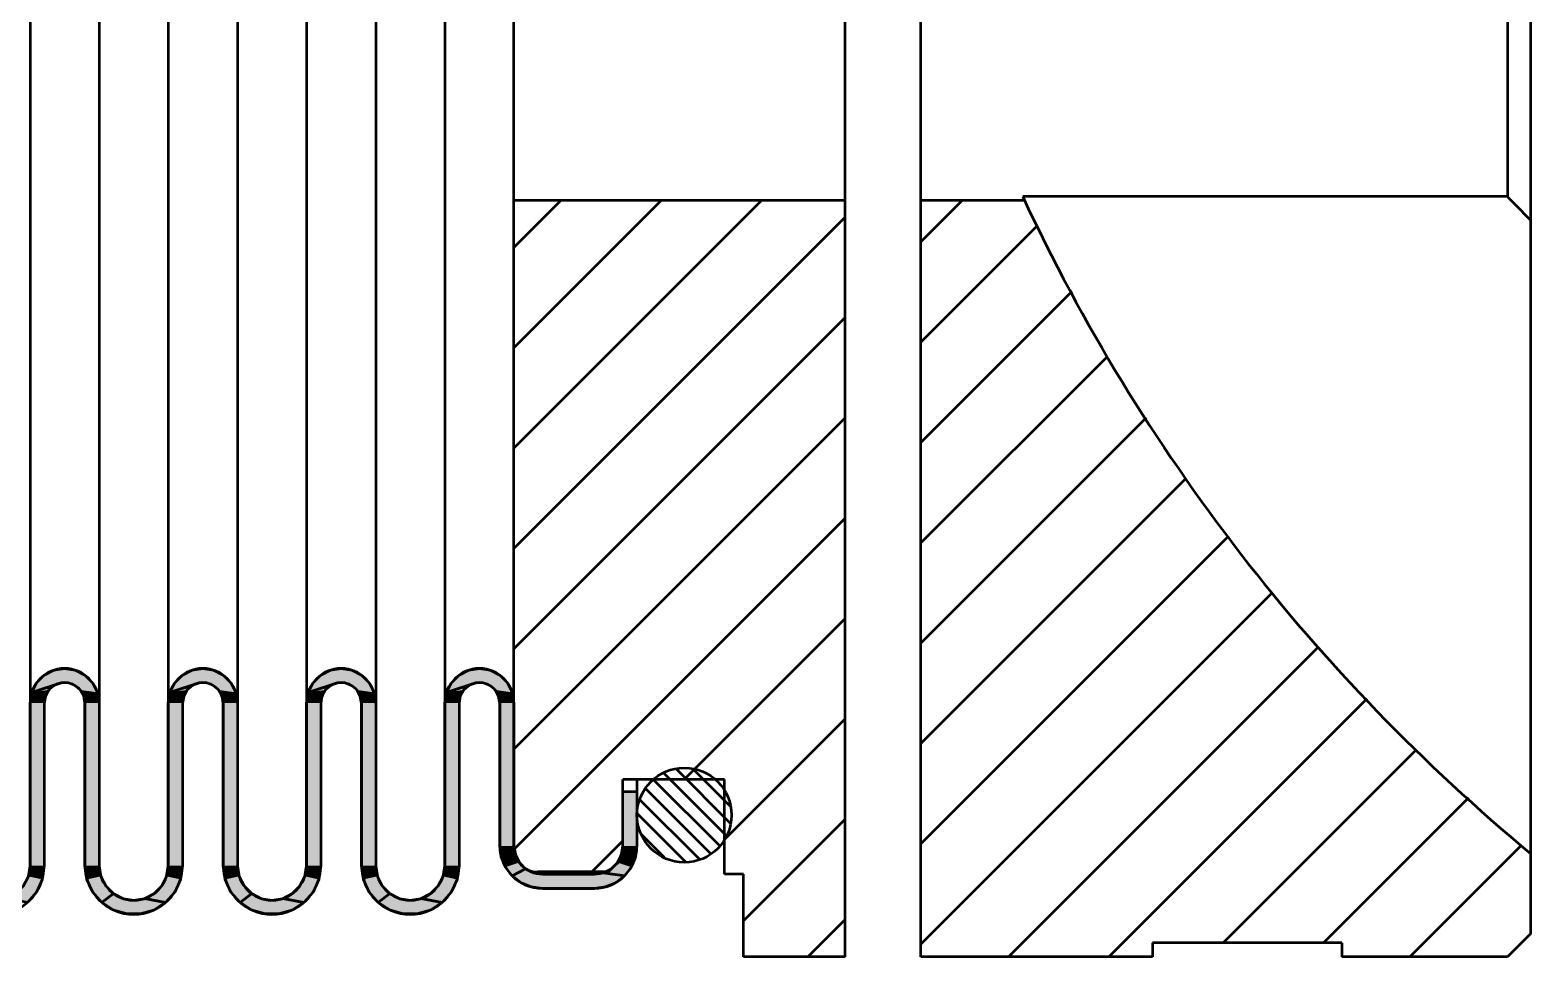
# Model space of a CAD drawing. Header units: millimetres. Extents: x 98 to 4367, y -12 to 2058.
# Drawn here: x 599.6 to 663.1, y -12.2 to 27 of the extents above; entities that cross this region are included whole.
import ezdxf

# ---------------------------------------------------------------- set-up
doc = ezdxf.new("R2010")
doc.units = ezdxf.units.MM
doc.layers.get('0').update_dxf_attribs({"lineweight": 50})

# ---------------------------------------------------------------- blocks, each defined once
blk = doc.blocks.new('*U627')
at = {"color": 2, "linetype": 'Continuous', "extrusion": (0, 0, -1)}
for points in [[(-131.972, 180.432), (-134.014, 180.109), (-131.649, 180.109)], [(-132.38, 180.64), (-133.69, 180.432), (-131.972, 180.432)], [(-133.69, 180.432), (-134.014, 180.109), (-131.972, 180.432)], [(-132.831, 180.711), (-133.283, 180.64), (-132.38, 180.64)], [(-133.283, 180.64), (-133.69, 180.432), (-132.38, 180.64)], [(-131.649, 180.109), (-132.682, 180.098), (-131.441, 179.701)], [(-134.014, 180.109), (-132.682, 180.098), (-131.649, 180.109)], [(-134.014, 180.109), (-132.981, 180.098), (-132.682, 180.098)], [(-134.014, 180.109), (-134.221, 179.701), (-132.981, 180.098)], [(-132.981, 180.098), (-134.221, 179.701), (-133.262, 179.996)], [(-133.262, 179.996), (-134.221, 179.701), (-133.491, 179.804)], [(-133.491, 179.804), (-134.221, 179.701), (-133.641, 179.544)], [(-134.221, 179.701), (-134.293, 179.25), (-133.641, 179.544)], [(-133.641, 179.544), (-134.293, 179.25), (-133.693, 179.25)], [(-133.693, 179.25), (-134.293, 172.373), (-133.693, 172.373)], [(-134.293, 179.25), (-134.293, 172.373), (-133.693, 179.25)], [(-134.293, 172.373), (-133.776, 171.792), (-133.693, 172.373)]]:
    blk.add_solid(points, dxfattribs=at)
blk = doc.blocks.new('*U628')
at = {"color": 2, "linetype": 'Continuous', "extrusion": (0, 0, -1)}
for points in [[(-137.818, 180.432), (-139.86, 180.109), (-137.495, 180.109)], [(-138.226, 180.64), (-139.537, 180.432), (-137.818, 180.432)], [(-139.537, 180.432), (-139.86, 180.109), (-137.818, 180.432)], [(-138.677, 180.711), (-139.129, 180.64), (-138.226, 180.64)], [(-139.129, 180.64), (-139.537, 180.432), (-138.226, 180.64)], [(-137.495, 180.109), (-138.528, 180.098), (-137.287, 179.701)], [(-139.86, 180.109), (-138.528, 180.098), (-137.495, 180.109)], [(-139.86, 180.109), (-138.827, 180.098), (-138.528, 180.098)], [(-139.86, 180.109), (-140.067, 179.701), (-138.827, 180.098)], [(-138.827, 180.098), (-140.067, 179.701), (-139.108, 179.996)], [(-139.108, 179.996), (-140.067, 179.701), (-139.337, 179.804)], [(-139.337, 179.804), (-140.067, 179.701), (-139.487, 179.544)], [(-140.067, 179.701), (-140.139, 179.25), (-139.487, 179.544)], [(-139.487, 179.544), (-140.139, 179.25), (-139.539, 179.25)], [(-139.539, 179.25), (-140.139, 172.373), (-139.539, 172.373)], [(-140.139, 179.25), (-140.139, 172.373), (-139.539, 179.25)], [(-140.139, 172.373), (-139.623, 171.792), (-139.539, 172.373)]]:
    blk.add_solid(points, dxfattribs=at)
blk = doc.blocks.new('*U629')
at = {"color": 2, "linetype": 'Continuous', "extrusion": (0, 0, -1)}
for points in [[(-143.665, 180.432), (-145.706, 180.109), (-143.341, 180.109)], [(-144.072, 180.64), (-145.383, 180.432), (-143.665, 180.432)], [(-145.383, 180.432), (-145.706, 180.109), (-143.665, 180.432)], [(-144.524, 180.711), (-144.975, 180.64), (-144.072, 180.64)], [(-144.975, 180.64), (-145.383, 180.432), (-144.072, 180.64)], [(-143.341, 180.109), (-144.374, 180.098), (-143.134, 179.701)], [(-145.706, 180.109), (-144.374, 180.098), (-143.341, 180.109)], [(-145.706, 180.109), (-144.673, 180.098), (-144.374, 180.098)], [(-145.706, 180.109), (-145.914, 179.701), (-144.673, 180.098)], [(-144.673, 180.098), (-145.914, 179.701), (-144.954, 179.996)], [(-144.954, 179.996), (-145.914, 179.701), (-145.184, 179.804)], [(-145.184, 179.804), (-145.914, 179.701), (-145.333, 179.544)], [(-145.914, 179.701), (-145.985, 179.25), (-145.333, 179.544)], [(-145.333, 179.544), (-145.985, 179.25), (-145.385, 179.25)], [(-145.385, 179.25), (-145.985, 172.373), (-145.385, 172.373)], [(-145.985, 179.25), (-145.985, 172.373), (-145.385, 179.25)], [(-145.985, 172.373), (-145.469, 171.792), (-145.385, 172.373)]]:
    blk.add_solid(points, dxfattribs=at)
blk = doc.blocks.new('*U630')
at = {"color": 2, "linetype": 'Continuous', "extrusion": (0, 0, -1)}
for points in [[(-149.511, 180.432), (-151.552, 180.109), (-149.187, 180.109)], [(-149.918, 180.64), (-151.229, 180.432), (-149.511, 180.432)], [(-151.229, 180.432), (-151.552, 180.109), (-149.511, 180.432)], [(-150.37, 180.711), (-150.821, 180.64), (-149.918, 180.64)], [(-150.821, 180.64), (-151.229, 180.432), (-149.918, 180.64)], [(-149.187, 180.109), (-150.22, 180.098), (-148.98, 179.701)], [(-151.552, 180.109), (-150.22, 180.098), (-149.187, 180.109)], [(-151.552, 180.109), (-150.519, 180.098), (-150.22, 180.098)], [(-151.552, 180.109), (-151.76, 179.701), (-150.519, 180.098)], [(-150.519, 180.098), (-151.76, 179.701), (-150.801, 179.996)], [(-150.801, 179.996), (-151.76, 179.701), (-151.03, 179.804)], [(-151.03, 179.804), (-151.76, 179.701), (-151.179, 179.544)], [(-151.76, 179.701), (-151.831, 179.25), (-151.179, 179.544)], [(-151.179, 179.544), (-151.831, 179.25), (-151.231, 179.25)], [(-151.231, 179.25), (-151.831, 173.211), (-151.231, 173.211)], [(-151.831, 179.25), (-151.831, 173.211), (-151.231, 179.25)], [(-151.831, 173.211), (-151.293, 172.745), (-151.231, 173.211)]]:
    blk.add_solid(points, dxfattribs=at)
blk = doc.blocks.new('*U634')
at = {"color": 2, "linetype": 'Continuous', "extrusion": (0, 0, -1)}
for points in [[(-131.441, 179.701), (-132.022, 179.544), (-131.37, 179.25)], [(-132.682, 180.098), (-132.401, 179.996), (-131.441, 179.701)], [(-132.401, 179.996), (-132.171, 179.804), (-131.441, 179.701)], [(-132.171, 179.804), (-132.022, 179.544), (-131.441, 179.701)], [(-132.022, 179.544), (-131.97, 179.25), (-131.37, 179.25)], [(-131.37, 179.25), (-131.97, 172.373), (-131.37, 172.373)], [(-131.97, 179.25), (-131.97, 172.373), (-131.37, 179.25)], [(-131.37, 172.373), (-131.886, 171.792), (-131.298, 171.921)], [(-131.97, 172.373), (-131.886, 171.792), (-131.37, 172.373)], [(-131.091, 171.514), (-131.643, 171.258), (-130.767, 171.19)], [(-131.298, 171.921), (-131.886, 171.792), (-131.091, 171.514)], [(-131.886, 171.792), (-131.643, 171.258), (-131.091, 171.514)], [(-130.767, 171.19), (-131.258, 170.815), (-130.36, 170.983)], [(-131.643, 171.258), (-131.258, 170.815), (-130.767, 171.19)]]:
    blk.add_solid(points, dxfattribs=at)
blk = doc.blocks.new('*U635')
at = {"color": 2, "linetype": 'Continuous', "extrusion": (0, 0, -1)}
for points in [[(-137.287, 179.701), (-137.868, 179.544), (-137.216, 179.25)], [(-138.528, 180.098), (-138.247, 179.996), (-137.287, 179.701)], [(-138.247, 179.996), (-138.018, 179.804), (-137.287, 179.701)], [(-138.018, 179.804), (-137.868, 179.544), (-137.287, 179.701)], [(-137.868, 179.544), (-137.816, 179.25), (-137.216, 179.25)], [(-137.216, 179.25), (-137.816, 172.373), (-137.216, 172.373)], [(-137.816, 179.25), (-137.816, 172.373), (-137.216, 179.25)], [(-137.216, 172.373), (-137.732, 171.792), (-137.144, 171.921)], [(-137.816, 172.373), (-137.732, 171.792), (-137.216, 172.373)], [(-136.937, 171.514), (-137.489, 171.258), (-136.613, 171.19)], [(-137.144, 171.921), (-137.732, 171.792), (-136.937, 171.514)], [(-137.732, 171.792), (-137.489, 171.258), (-136.937, 171.514)], [(-136.613, 171.19), (-137.104, 170.815), (-136.206, 170.983)], [(-137.489, 171.258), (-137.104, 170.815), (-136.613, 171.19)]]:
    blk.add_solid(points, dxfattribs=at)
blk = doc.blocks.new('*U636')
at = {"color": 2, "linetype": 'Continuous', "extrusion": (0, 0, -1)}
for points in [[(-143.134, 179.701), (-143.714, 179.544), (-143.062, 179.25)], [(-144.374, 180.098), (-144.093, 179.996), (-143.134, 179.701)], [(-144.093, 179.996), (-143.864, 179.804), (-143.134, 179.701)], [(-143.864, 179.804), (-143.714, 179.544), (-143.134, 179.701)], [(-143.714, 179.544), (-143.662, 179.25), (-143.062, 179.25)], [(-143.062, 179.25), (-143.662, 172.373), (-143.062, 172.373)], [(-143.662, 179.25), (-143.662, 172.373), (-143.062, 179.25)], [(-143.062, 172.373), (-143.579, 171.792), (-142.991, 171.921)], [(-143.662, 172.373), (-143.579, 171.792), (-143.062, 172.373)], [(-142.783, 171.514), (-143.335, 171.258), (-142.46, 171.19)], [(-142.991, 171.921), (-143.579, 171.792), (-142.783, 171.514)], [(-143.579, 171.792), (-143.335, 171.258), (-142.783, 171.514)], [(-142.46, 171.19), (-142.951, 170.815), (-142.052, 170.983)], [(-143.335, 171.258), (-142.951, 170.815), (-142.46, 171.19)]]:
    blk.add_solid(points, dxfattribs=at)
blk = doc.blocks.new('*U637')
at = {"color": 2, "linetype": 'Continuous', "extrusion": (0, 0, -1)}
for points in [[(-148.98, 179.701), (-149.56, 179.544), (-148.908, 179.25)], [(-150.22, 180.098), (-149.939, 179.996), (-148.98, 179.701)], [(-149.939, 179.996), (-149.71, 179.804), (-148.98, 179.701)], [(-149.71, 179.804), (-149.56, 179.544), (-148.98, 179.701)], [(-149.56, 179.544), (-149.508, 179.25), (-148.908, 179.25)], [(-148.908, 179.25), (-149.508, 172.373), (-148.908, 172.373)], [(-149.508, 179.25), (-149.508, 172.373), (-148.908, 179.25)], [(-148.908, 172.373), (-149.425, 171.792), (-148.837, 171.921)], [(-149.508, 172.373), (-149.425, 171.792), (-148.908, 172.373)], [(-148.629, 171.514), (-149.181, 171.258), (-148.306, 171.19)], [(-148.837, 171.921), (-149.425, 171.792), (-148.629, 171.514)], [(-149.425, 171.792), (-149.181, 171.258), (-148.629, 171.514)], [(-148.306, 171.19), (-148.797, 170.815), (-147.898, 170.983)], [(-149.181, 171.258), (-148.797, 170.815), (-148.306, 171.19)]]:
    blk.add_solid(points, dxfattribs=at)
blk = doc.blocks.new('*U639')
at = {"color": 2, "linetype": 'Continuous', "extrusion": (0, 0, -1)}
for points in [[(-157.031, 173.211), (-156.431, 175.511), (-157.031, 175.511)], [(-156.431, 175.511), (-157.031, 173.211), (-156.431, 173.211)], [(-156.373, 172.84), (-156.97, 172.745), (-156.202, 172.506)], [(-156.97, 172.745), (-156.79, 172.311), (-156.202, 172.506)], [(-156.431, 173.211), (-156.97, 172.745), (-156.373, 172.84)], [(-157.031, 173.211), (-156.97, 172.745), (-156.431, 173.211)], [(-155.937, 172.24), (-156.504, 171.939), (-155.602, 172.07)], [(-156.202, 172.506), (-156.79, 172.311), (-155.937, 172.24)], [(-156.79, 172.311), (-156.504, 171.939), (-155.937, 172.24)]]:
    blk.add_solid(points, dxfattribs=at)
blk = doc.blocks.new('*U641')
at = {"color": 2, "linetype": 'Continuous', "extrusion": (0, 0, -1)}
for points in [[(-151.831, 173.211), (-151.89, 172.84), (-151.293, 172.745)], [(-151.89, 172.84), (-152.061, 172.506), (-151.293, 172.745)], [(-151.293, 172.745), (-152.061, 172.506), (-151.472, 172.311)], [(-152.061, 172.506), (-152.326, 172.24), (-151.472, 172.311)], [(-151.472, 172.311), (-152.326, 172.24), (-151.759, 171.939)]]:
    blk.add_solid(points, dxfattribs=at)
blk = doc.blocks.new('*U643')
at = {"color": 2, "linetype": 'Continuous', "extrusion": (0, 0, -1)}
for points in [[(-152.326, 172.24), (-152.661, 172.07), (-151.759, 171.939)], [(-152.661, 172.07), (-153.031, 172.011), (-151.759, 171.939)], [(-155.231, 172.011), (-156.504, 171.939), (-151.759, 171.939)], [(-151.759, 171.939), (-153.031, 172.011), (-155.231, 172.011)], [(-155.602, 172.07), (-156.504, 171.939), (-155.231, 172.011)], [(-151.759, 171.939), (-156.131, 171.652), (-152.131, 171.652)], [(-156.504, 171.939), (-156.131, 171.652), (-151.759, 171.939)], [(-152.131, 171.652), (-155.697, 171.473), (-152.565, 171.473)], [(-156.131, 171.652), (-155.697, 171.473), (-152.131, 171.652)], [(-152.565, 171.473), (-155.231, 171.411), (-153.031, 171.411)], [(-155.697, 171.473), (-155.231, 171.411), (-152.565, 171.473)]]:
    blk.add_solid(points, dxfattribs=at)
blk = doc.blocks.new('*U647')
at = {"color": 2, "linetype": 'Continuous', "extrusion": (0, 0, -1)}
for points in [[(-134.293, 172.373), (-134.364, 171.921), (-133.776, 171.792)], [(-134.364, 171.921), (-134.572, 171.514), (-133.776, 171.792)], [(-133.776, 171.792), (-134.572, 171.514), (-134.02, 171.258)], [(-134.572, 171.514), (-134.895, 171.19), (-134.02, 171.258)], [(-134.02, 171.258), (-134.895, 171.19), (-134.404, 170.815)]]:
    blk.add_solid(points, dxfattribs=at)
blk = doc.blocks.new('*U648')
at = {"color": 2, "linetype": 'Continuous', "extrusion": (0, 0, -1)}
for points in [[(-140.139, 172.373), (-140.211, 171.921), (-139.623, 171.792)], [(-140.211, 171.921), (-140.418, 171.514), (-139.623, 171.792)], [(-139.623, 171.792), (-140.418, 171.514), (-139.866, 171.258)], [(-140.418, 171.514), (-140.741, 171.19), (-139.866, 171.258)], [(-139.866, 171.258), (-140.741, 171.19), (-140.251, 170.815)]]:
    blk.add_solid(points, dxfattribs=at)
blk = doc.blocks.new('*U649')
at = {"color": 2, "linetype": 'Continuous', "extrusion": (0, 0, -1)}
for points in [[(-145.985, 172.373), (-146.057, 171.921), (-145.469, 171.792)], [(-146.057, 171.921), (-146.264, 171.514), (-145.469, 171.792)], [(-145.469, 171.792), (-146.264, 171.514), (-145.712, 171.258)], [(-146.264, 171.514), (-146.588, 171.19), (-145.712, 171.258)], [(-145.712, 171.258), (-146.588, 171.19), (-146.097, 170.815)]]:
    blk.add_solid(points, dxfattribs=at)
blk = doc.blocks.new('*U653')
at = {"color": 2, "linetype": 'Continuous', "extrusion": (0, 0, -1)}
for points in [[(-134.895, 171.19), (-135.303, 170.983), (-134.404, 170.815)], [(-135.303, 170.983), (-135.754, 170.911), (-134.404, 170.815)], [(-135.754, 170.911), (-137.104, 170.815), (-134.404, 170.815)], [(-134.404, 170.815), (-136.611, 170.498), (-134.898, 170.498)], [(-137.104, 170.815), (-136.611, 170.498), (-134.404, 170.815)], [(-136.206, 170.983), (-137.104, 170.815), (-135.754, 170.911)], [(-134.898, 170.498), (-136.048, 170.332), (-135.461, 170.332)], [(-136.611, 170.498), (-136.048, 170.332), (-134.898, 170.498)]]:
    blk.add_solid(points, dxfattribs=at)
blk = doc.blocks.new('*U654')
at = {"color": 2, "linetype": 'Continuous', "extrusion": (0, 0, -1)}
for points in [[(-140.741, 171.19), (-141.149, 170.983), (-140.251, 170.815)], [(-141.149, 170.983), (-141.601, 170.911), (-140.251, 170.815)], [(-141.601, 170.911), (-142.951, 170.815), (-140.251, 170.815)], [(-140.251, 170.815), (-142.457, 170.498), (-140.744, 170.498)], [(-142.951, 170.815), (-142.457, 170.498), (-140.251, 170.815)], [(-142.052, 170.983), (-142.951, 170.815), (-141.601, 170.911)], [(-140.744, 170.498), (-141.894, 170.332), (-141.307, 170.332)], [(-142.457, 170.498), (-141.894, 170.332), (-140.744, 170.498)]]:
    blk.add_solid(points, dxfattribs=at)
blk = doc.blocks.new('*U655')
at = {"color": 2, "linetype": 'Continuous', "extrusion": (0, 0, -1)}
for points in [[(-146.588, 171.19), (-146.995, 170.983), (-146.097, 170.815)], [(-146.995, 170.983), (-147.447, 170.911), (-146.097, 170.815)], [(-147.447, 170.911), (-148.797, 170.815), (-146.097, 170.815)], [(-146.097, 170.815), (-148.303, 170.498), (-146.59, 170.498)], [(-148.797, 170.815), (-148.303, 170.498), (-146.097, 170.815)], [(-147.898, 170.983), (-148.797, 170.815), (-147.447, 170.911)], [(-146.59, 170.498), (-147.74, 170.332), (-147.153, 170.332)], [(-148.303, 170.498), (-147.74, 170.332), (-146.59, 170.498)]]:
    blk.add_solid(points, dxfattribs=at)

msp = doc.modelspace()

# ---------------------------------------------------------------- linework, layer by layer
at = {"color": 7, "linetype": 'Continuous'}
for p, q in [((634.066, -12.174), (634.066, 67.826)), ((637.266, -12.174), (637.266, 67.794)), ((663.066, -11.174), (663.066, 66.793)), ((599.604, 63.965), (599.604, -8.312)), ((602.527, 63.965), (602.527, -8.312)), ((605.45, 63.965), (605.45, -8.312)), ((608.373, 63.965), (608.373, -8.312)), ((611.297, 63.965), (611.297, -8.312)), ((614.22, 63.965), (614.22, -8.312)), ((617.143, 63.965), (617.143, -8.312)), ((620.066, -7.574), (620.066, 63.226)), ((662.066, 35.665), (662.066, 19.988)), ((620.066, 19.826), (634.066, 19.826)), ((637.266, 19.826), (641.65, 19.826)), ((662.066, 19.988), (641.575, 19.988)), ((600.204, -1.435), (600.204, -8.312)), ((601.927, -1.435), (601.927, -8.312)), ((606.05, -1.435), (606.05, -8.312)), ((607.773, -1.435), (607.773, -8.312)), ((611.897, -1.435), (611.897, -8.312)), ((613.62, -1.435), (613.62, -8.312)), ((617.743, -1.435), (617.743, -8.312)), ((619.466, -1.435), (619.466, -7.474)), ((628.966, -4.674), (624.666, -4.674)), ((624.666, -7.974), (624.666, -4.674)), ((625.266, -4.674), (625.266, -7.474)), ((628.966, -8.674), (628.966, -4.674)), ((624.666, -5.174), (625.266, -5.174)), ((624.666, -7.974), (624.066, -8.574)), ((624.066, -8.574), (621.066, -8.574)), ((621.266, -8.574), (621.266, -8.674)), ((621.266, -8.674), (623.466, -8.674)), ((623.466, -8.574), (623.466, -8.674)), ((629.766, -8.674), (628.966, -8.674)), ((629.766, -12.174), (629.766, -8.674)), ((621.266, -9.274), (623.466, -9.274)), ((663.066, -11.174), (662.066, -12.174)), ((655.066, -11.574), (647.066, -11.574)), ((647.066, -11.574), (647.066, -12.174)), ((655.066, -11.574), (655.066, -12.174)), ((634.066, -12.174), (629.766, -12.174)), ((647.066, -12.174), (637.266, -12.174)), ((662.066, -12.174), (655.066, -12.174))]:
    msp.add_line(p, q, dxfattribs=at)
at = {"color": 2, "linetype": 'Continuous'}
for p, q in [((620.066, 17.833), (622.059, 19.826)), ((620.066, 13.591), (626.301, 19.826)), ((620.066, 9.348), (630.544, 19.826)), ((637.266, 18.063), (639.029, 19.826)), ((620.066, 5.105), (634.066, 19.105)), ((637.266, 13.82), (642.208, 18.763)), ((637.266, 9.578), (643.668, 15.98)), ((620.066, 0.863), (634.066, 14.863)), ((637.266, 5.335), (645.155, 13.224)), ((620.066, -3.38), (634.066, 10.62)), ((637.266, 1.092), (646.815, 10.642)), ((637.266, -3.15), (648.475, 8.059)), ((620.072, -7.616), (634.066, 6.378)), ((637.266, -7.393), (650.297, 5.638)), ((637.266, -11.636), (652.149, 3.248)), ((627.257, -4.674), (634.066, 2.135)), ((640.97, -12.174), (654.099, 0.954)), ((599.604, -1.435), (599.676, -0.984)), ((605.45, -1.435), (605.522, -0.984)), ((611.297, -1.435), (611.368, -0.984)), ((617.143, -1.435), (617.214, -0.984)), ((645.213, -12.174), (656.139, -1.248)), ((628.966, -7.208), (634.066, -2.108)), ((650.056, -11.574), (658.211, -3.418)), ((629.047, -7.056), (626.383, -4.393)), ((629.22, -6.522), (626.917, -4.22)), ((629.218, -5.814), (627.626, -4.221)), ((628.388, -7.812), (625.628, -5.051)), ((628.763, -7.48), (625.96, -4.676)), ((627.919, -8.05), (625.39, -5.521)), ((654.298, -11.574), (660.439, -5.433)), ((627.328, -8.166), (625.274, -6.112)), ((629.766, -10.65), (634.066, -6.35)), ((620.066, -7.474), (620.125, -7.845)), ((623.357, -8.574), (624.666, -7.265)), ((626.428, -7.973), (625.467, -7.011)), ((657.941, -12.174), (662.666, -7.448)), ((602.527, -8.312), (602.599, -8.764)), ((608.373, -8.312), (608.445, -8.764)), ((614.22, -8.312), (614.291, -8.764)), ((623.466, -8.674), (623.837, -8.615)), ((603.989, -9.774), (604.44, -9.702)), ((609.835, -9.774), (610.287, -9.702)), ((615.681, -9.774), (616.133, -9.702)), ((632.485, -12.174), (634.066, -10.593))]:
    msp.add_line(p, q, dxfattribs=at)
for points in [[(601.066, 0.026), (601.517, -0.045), (601.925, -0.253), (602.248, -0.576), (602.456, -0.984), (602.527, -1.435), (602.527, -8.312), (602.011, -8.893), (601.927, -8.312), (601.927, -1.435), (601.875, -1.141), (601.726, -0.881), (601.497, -0.689), (601.215, -0.587), (600.916, -0.587), (599.676, -0.984), (599.883, -0.576), (600.207, -0.253), (600.614, -0.045), (601.066, 0.026)], [(601.927, -1.435), (601.875, -1.141), (601.726, -0.881), (601.497, -0.689), (601.215, -0.587), (600.916, -0.587), (599.676, -0.984), (599.883, -0.576), (600.207, -0.253), (600.614, -0.045), (601.066, 0.026)], [(601.066, 0.026), (601.517, -0.045), (601.925, -0.253), (602.248, -0.576), (602.456, -0.984), (602.527, -1.435)], [(606.912, 0.026), (607.364, -0.045), (607.771, -0.253), (608.094, -0.576), (608.302, -0.984), (608.373, -1.435), (608.373, -8.312), (607.857, -8.893), (607.773, -8.312), (607.773, -1.435), (607.722, -1.141), (607.572, -0.881), (607.343, -0.689), (607.062, -0.587), (606.762, -0.587), (605.522, -0.984), (605.73, -0.576), (606.053, -0.253), (606.46, -0.045), (606.912, 0.026)], [(607.773, -1.435), (607.722, -1.141), (607.572, -0.881), (607.343, -0.689), (607.062, -0.587), (606.762, -0.587), (605.522, -0.984), (605.73, -0.576), (606.053, -0.253), (606.46, -0.045), (606.912, 0.026)], [(606.912, 0.026), (607.364, -0.045), (607.771, -0.253), (608.094, -0.576), (608.302, -0.984), (608.373, -1.435)], [(612.758, 0.026), (613.21, -0.045), (613.617, -0.253), (613.94, -0.576), (614.148, -0.984), (614.22, -1.435), (614.22, -8.312), (613.703, -8.893), (613.62, -8.312), (613.62, -1.435), (613.568, -1.141), (613.418, -0.881), (613.189, -0.689), (612.908, -0.587), (612.608, -0.587), (611.368, -0.984), (611.576, -0.576), (611.899, -0.253), (612.306, -0.045), (612.758, 0.026)], [(613.62, -1.435), (613.568, -1.141), (613.418, -0.881), (613.189, -0.689), (612.908, -0.587), (612.608, -0.587), (611.368, -0.984), (611.576, -0.576), (611.899, -0.253), (612.306, -0.045), (612.758, 0.026)], [(612.758, 0.026), (613.21, -0.045), (613.617, -0.253), (613.94, -0.576), (614.148, -0.984), (614.22, -1.435)], [(618.604, 0.026), (619.056, -0.045), (619.463, -0.253), (619.787, -0.576), (619.994, -0.984), (620.066, -1.435), (620.066, -7.474), (619.527, -7.94), (619.466, -7.474), (619.466, -1.435), (619.414, -1.141), (619.264, -0.881), (619.035, -0.689), (618.754, -0.587), (618.455, -0.587), (617.214, -0.984), (617.422, -0.576), (617.745, -0.253), (618.153, -0.045), (618.604, 0.026)], [(619.466, -1.435), (619.414, -1.141), (619.264, -0.881), (619.035, -0.689), (618.754, -0.587), (618.455, -0.587), (617.214, -0.984), (617.422, -0.576), (617.745, -0.253), (618.153, -0.045), (618.604, 0.026)], [(618.604, 0.026), (619.056, -0.045), (619.463, -0.253), (619.787, -0.576), (619.994, -0.984), (620.066, -1.435)], [(600.406, -0.881), (600.256, -1.141), (600.204, -1.435), (600.204, -8.312), (600.121, -8.893), (599.877, -9.427), (599.493, -9.87), (598.594, -9.702), (599.002, -9.495), (599.325, -9.171), (599.533, -8.764), (599.604, -8.312), (599.604, -1.435), (599.676, -0.984), (600.916, -0.587), (600.635, -0.689), (600.406, -0.881)], [(600.916, -0.587), (600.635, -0.689), (600.406, -0.881)], [(606.252, -0.881), (606.102, -1.141), (606.05, -1.435), (606.05, -8.312), (605.967, -8.893), (605.723, -9.427), (605.339, -9.87), (604.44, -9.702), (604.848, -9.495), (605.171, -9.171), (605.379, -8.764), (605.45, -8.312), (605.45, -1.435), (605.522, -0.984), (606.762, -0.587), (606.481, -0.689), (606.252, -0.881)], [(606.762, -0.587), (606.481, -0.689), (606.252, -0.881)], [(612.098, -0.881), (611.949, -1.141), (611.897, -1.435), (611.897, -8.312), (611.813, -8.893), (611.569, -9.427), (611.185, -9.87), (610.287, -9.702), (610.694, -9.495), (611.017, -9.171), (611.225, -8.764), (611.297, -8.312), (611.297, -1.435), (611.368, -0.984), (612.608, -0.587), (612.327, -0.689), (612.098, -0.881)], [(612.608, -0.587), (612.327, -0.689), (612.098, -0.881)], [(617.944, -0.881), (617.795, -1.141), (617.743, -1.435), (617.743, -8.312), (617.659, -8.893), (617.415, -9.427), (617.031, -9.87), (616.133, -9.702), (616.54, -9.495), (616.864, -9.171), (617.071, -8.764), (617.143, -8.312), (617.143, -1.435), (617.214, -0.984), (618.455, -0.587), (618.173, -0.689), (617.944, -0.881)], [(618.455, -0.587), (618.173, -0.689), (617.944, -0.881)], [(600.406, -0.881), (600.256, -1.141), (600.204, -1.435)], [(606.252, -0.881), (606.102, -1.141), (606.05, -1.435)], [(612.098, -0.881), (611.949, -1.141), (611.897, -1.435)], [(617.944, -0.881), (617.795, -1.141), (617.743, -1.435)], [(624.666, -7.474), (624.666, -5.174), (625.266, -5.174), (625.266, -7.474), (625.204, -7.94), (625.025, -8.374), (624.739, -8.747), (623.837, -8.615), (624.171, -8.445), (624.437, -8.179), (624.607, -7.845), (624.666, -7.474)], [(620.066, -7.474), (619.527, -7.94), (619.466, -7.474)], [(620.125, -7.845), (620.295, -8.179), (620.56, -8.445), (619.993, -8.747), (619.707, -8.374), (619.527, -7.94), (620.066, -7.474), (620.125, -7.845)], [(625.266, -7.474), (625.204, -7.94), (625.025, -8.374), (624.739, -8.747), (623.837, -8.615), (624.171, -8.445), (624.437, -8.179), (624.607, -7.845), (624.666, -7.474)], [(620.125, -7.845), (620.295, -8.179), (620.56, -8.445), (619.993, -8.747), (619.707, -8.374), (619.527, -7.94)], [(600.204, -8.312), (600.121, -8.893), (599.877, -9.427), (599.493, -9.87), (598.594, -9.702), (599.002, -9.495), (599.325, -9.171), (599.533, -8.764), (599.604, -8.312)], [(602.527, -8.312), (602.011, -8.893), (601.927, -8.312)], [(602.599, -8.764), (602.806, -9.171), (603.13, -9.495), (602.639, -9.87), (602.255, -9.427), (602.011, -8.893), (602.527, -8.312), (602.599, -8.764)], [(602.599, -8.764), (602.806, -9.171), (603.13, -9.495), (602.639, -9.87), (602.255, -9.427), (602.011, -8.893)], [(606.05, -8.312), (605.967, -8.893), (605.723, -9.427), (605.339, -9.87), (604.44, -9.702), (604.848, -9.495), (605.171, -9.171), (605.379, -8.764), (605.45, -8.312)], [(608.373, -8.312), (607.857, -8.893), (607.773, -8.312)], [(608.445, -8.764), (608.653, -9.171), (608.976, -9.495), (608.485, -9.87), (608.101, -9.427), (607.857, -8.893), (608.373, -8.312), (608.445, -8.764)], [(608.445, -8.764), (608.653, -9.171), (608.976, -9.495), (608.485, -9.87), (608.101, -9.427), (607.857, -8.893)], [(611.897, -8.312), (611.813, -8.893), (611.569, -9.427), (611.185, -9.87), (610.287, -9.702), (610.694, -9.495), (611.017, -9.171), (611.225, -8.764), (611.297, -8.312)], [(614.22, -8.312), (613.703, -8.893), (613.62, -8.312)], [(614.291, -8.764), (614.499, -9.171), (614.822, -9.495), (614.331, -9.87), (613.947, -9.427), (613.703, -8.893), (614.22, -8.312), (614.291, -8.764)], [(614.291, -8.764), (614.499, -9.171), (614.822, -9.495), (614.331, -9.87), (613.947, -9.427), (613.703, -8.893)], [(617.743, -8.312), (617.659, -8.893), (617.415, -9.427), (617.031, -9.87), (616.133, -9.702), (616.54, -9.495), (616.864, -9.171), (617.071, -8.764), (617.143, -8.312)], [(623.466, -8.674), (623.837, -8.615), (624.739, -8.747), (624.366, -9.033), (623.932, -9.212), (623.466, -9.274), (621.266, -9.274), (620.8, -9.212), (620.366, -9.033), (619.993, -8.747), (620.56, -8.445), (620.895, -8.615), (621.266, -8.674), (623.466, -8.674)], [(621.266, -9.274), (620.8, -9.212), (620.366, -9.033), (619.993, -8.747)], [(620.56, -8.445), (620.895, -8.615), (621.266, -8.674)], [(624.739, -8.747), (624.366, -9.033), (623.932, -9.212), (623.466, -9.274)], [(603.989, -9.774), (604.44, -9.702), (605.339, -9.87), (604.845, -10.187), (604.282, -10.353), (603.695, -10.353), (603.132, -10.187), (602.639, -9.87), (603.13, -9.495), (603.537, -9.702), (603.989, -9.774)], [(603.13, -9.495), (603.537, -9.702), (603.989, -9.774)], [(609.835, -9.774), (610.287, -9.702), (611.185, -9.87), (610.691, -10.187), (610.128, -10.353), (609.542, -10.353), (608.979, -10.187), (608.485, -9.87), (608.976, -9.495), (609.383, -9.702), (609.835, -9.774)], [(608.976, -9.495), (609.383, -9.702), (609.835, -9.774)], [(615.681, -9.774), (616.133, -9.702), (617.031, -9.87), (616.538, -10.187), (615.975, -10.353), (615.388, -10.353), (614.825, -10.187), (614.331, -9.87), (614.822, -9.495), (615.23, -9.702), (615.681, -9.774)], [(614.822, -9.495), (615.23, -9.702), (615.681, -9.774)], [(605.339, -9.87), (604.845, -10.187), (604.282, -10.353), (603.695, -10.353), (603.132, -10.187), (602.639, -9.87)], [(611.185, -9.87), (610.691, -10.187), (610.128, -10.353), (609.542, -10.353), (608.979, -10.187), (608.485, -9.87)], [(617.031, -9.87), (616.538, -10.187), (615.975, -10.353), (615.388, -10.353), (614.825, -10.187), (614.331, -9.87)]]:
    msp.add_lwpolyline(points, dxfattribs=at)
at = {"color": 7, "linetype": 'Continuous'}
msp.add_circle((627.266, -6.174), 2, dxfattribs=at)
for centre, radius, start, end in [((714.066, 53.826), 80, 205.02284, 230.39435), ((601.066, -1.435), 1.462, 0, 180), ((606.912, -1.435), 1.462, 0, 180), ((612.758, -1.435), 1.462, 0, 180), ((618.604, -1.435), 1.462, 0, 180), ((601.066, -1.435), 0.862, 0, 180), ((606.912, -1.435), 0.862, 0, 180), ((612.758, -1.435), 0.862, 0, 180), ((618.604, -1.435), 0.862, 0, 180), ((621.266, -7.474), 1.8, 180, 270), ((621.266, -7.474), 1.2, 180, 270), ((621.066, -7.574), 1, 180, 270), ((623.466, -7.474), 1.2, 270, 0), ((623.466, -7.474), 1.8, 270, 0), ((598.143, -8.312), 2.062, 180, 0), ((603.989, -8.312), 2.062, 180, 0), ((603.989, -8.312), 1.462, 180, 0), ((609.835, -8.312), 2.062, 180, 0), ((609.835, -8.312), 1.462, 180, 0), ((615.681, -8.312), 2.062, 180, 0), ((615.681, -8.312), 1.462, 180, 0)]:
    msp.add_arc(centre, radius, start, end, dxfattribs=at)
at = {"color": 7, "linetype": 'Continuous', "start_tangent": (0.699854, -0.714286), "end_tangent": (0.701407, -0.712761)}
msp.add_spline([(662.066, 19.988), (662.395, 19.652), (662.728, 19.313), (663.066, 18.97)], degree=3, dxfattribs=at)

# ---------------------------------------------------------------- block references
at = {"color": 2, "linetype": 'Continuous'}
for name in ['*U627', '*U628', '*U629', '*U630', '*U634', '*U635', '*U636', '*U637', '*U639', '*U641', '*U647', '*U648', '*U649', '*U643', '*U653', '*U654', '*U655']:
    msp.add_blockref(name, (468.234, -180.685), dxfattribs=at)

doc.saveas('drawing.dxf')
